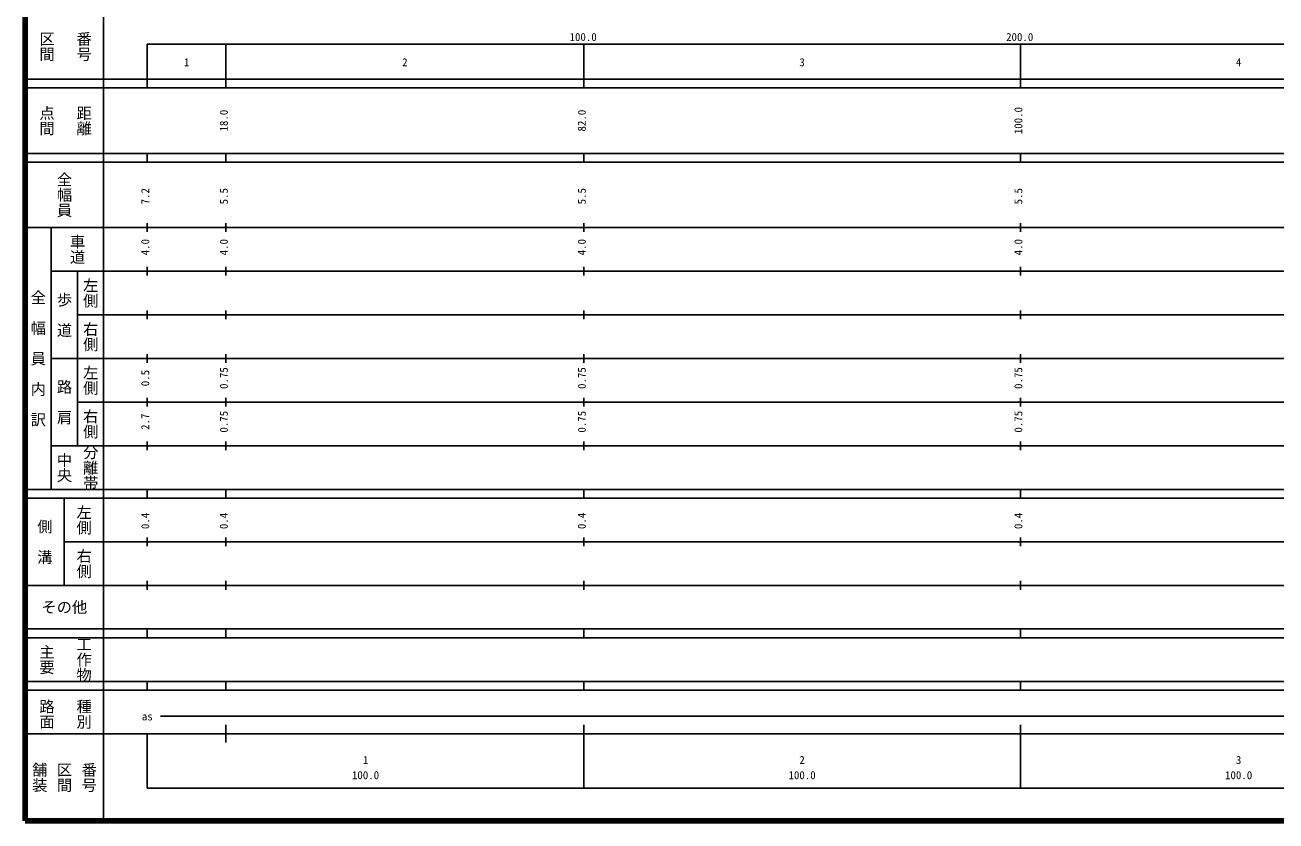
# Model space of a CAD drawing. Units: millimetres on the paper, enlarged 1000 times. Extents: x 40000 to 680000, y 20000 to 380000.
# Drawn here: x 40000 to 326554, y 20000 to 202409 of the extents above; entities that cross this region are included whole.
import ezdxf
from ezdxf.enums import TextEntityAlignment as Align

# ---------------------------------------------------------------- set-up
doc = ezdxf.new("R2010")
doc.units = ezdxf.units.MM
doc.header["$LTSCALE"] = 1000
doc.layers.add('M-TTL', color=2, linetype='Continuous', lineweight=140)
doc.layers.add('M-TTL-BAND', color=7, linetype='Continuous', lineweight=25)
doc.styles.add('@ＭＳ ゴシック', font='')
doc.styles.add('ＭＳ ゴシック', font='')
doc.styles.get('@ＭＳ ゴシック').set_extended_font_data('@MS Gothic')
doc.styles.get('ＭＳ ゴシック').set_extended_font_data('MS Gothic')

msp = doc.modelspace()

# ---------------------------------------------------------------- linework, layer by layer
at = {"layer": 'M-TTL'}
for p, q in [((40000, 380000), (40000, 20000)), ((40000, 20000), (680000, 20000))]:
    msp.add_line(p, q, dxfattribs=at)
at = {"layer": 'M-TTL-BAND'}
for p, q in [((58000, 370000), (58000, 20000)), ((68000, 198000), (579000, 198000)), ((68000, 198000), (68000, 188000)), ((86000, 188000), (86000, 198000)), ((168000, 188000), (168000, 198000)), ((268000, 188000), (268000, 198000)), ((40000, 190000), (579000, 190000)), ((40000, 188000), (579000, 188000)), ((40000, 173000), (579000, 173000)), ((68000, 171000), (68000, 173000)), ((86000, 171000), (86000, 173000)), ((168000, 171000), (168000, 173000)), ((268000, 171000), (268000, 173000)), ((40000, 171000), (579000, 171000)), ((40000, 156000), (579000, 156000)), ((46000, 96000), (46000, 156000)), ((68000, 155000), (68000, 157000)), ((86000, 155000), (86000, 157000)), ((168000, 155000), (168000, 157000)), ((268000, 155000), (268000, 157000)), ((68000, 145000), (68000, 147000)), ((86000, 145000), (86000, 147000)), ((168000, 145000), (168000, 147000)), ((268000, 145000), (268000, 147000)), ((46000, 146000), (579000, 146000)), ((52000, 146000), (52000, 106000)), ((52000, 136000), (579000, 136000)), ((68000, 135000), (68000, 137000)), ((86000, 135000), (86000, 137000)), ((168000, 135000), (168000, 137000)), ((268000, 135000), (268000, 137000)), ((68000, 125000), (68000, 127000)), ((86000, 125000), (86000, 127000)), ((168000, 125000), (168000, 127000)), ((268000, 125000), (268000, 127000)), ((46000, 126000), (579000, 126000)), ((52000, 116000), (579000, 116000)), ((68000, 115000), (68000, 117000)), ((86000, 115000), (86000, 117000)), ((168000, 115000), (168000, 117000)), ((268000, 115000), (268000, 117000)), ((68000, 105000), (68000, 107000)), ((86000, 105000), (86000, 107000)), ((168000, 105000), (168000, 107000)), ((268000, 105000), (268000, 107000)), ((46000, 106000), (579000, 106000)), ((40000, 96000), (579000, 96000)), ((68000, 94000), (68000, 96000)), ((86000, 94000), (86000, 96000)), ((168000, 94000), (168000, 96000)), ((268000, 94000), (268000, 96000)), ((40000, 94000), (579000, 94000)), ((49000, 94000), (49000, 74000)), ((49000, 84000), (579000, 84000)), ((68000, 83000), (68000, 85000)), ((86000, 83000), (86000, 85000)), ((168000, 83000), (168000, 85000)), ((268000, 83000), (268000, 85000)), ((68000, 73000), (68000, 75000)), ((86000, 73000), (86000, 75000)), ((168000, 73000), (168000, 75000)), ((268000, 73000), (268000, 75000)), ((40000, 74000), (579000, 74000)), ((40000, 64000), (579000, 64000)), ((68000, 62000), (68000, 64000)), ((86000, 62000), (86000, 64000)), ((168000, 62000), (168000, 64000)), ((268000, 62000), (268000, 64000)), ((40000, 62000), (579000, 62000)), ((40000, 52000), (579000, 52000)), ((68000, 50000), (68000, 52000)), ((86000, 50000), (86000, 52000)), ((168000, 50000), (168000, 52000)), ((268000, 50000), (268000, 52000)), ((40000, 50000), (579000, 50000)), ((71000, 44000), (565000, 44000)), ((86000, 38000), (86000, 42000)), ((168000, 27500), (168000, 42000)), ((268000, 27500), (268000, 42000)), ((40000, 40000), (579000, 40000)), ((68000, 40000), (68000, 27500)), ((68000, 27500), (579000, 27500))]:
    msp.add_line(p, q, dxfattribs=at)

# ---------------------------------------------------------------- texts
at = {"layer": 'M-TTL-BAND', "style": '@ＭＳ ゴシック'}
for s, p in [('区間', (45000, 197500)), ('番号', (53500, 197500)), ('点間', (45000, 180500)), ('距離', (53500, 180500)), ('全幅員', (49000, 163500)), ('車道', (52000, 151000)), ('左側', (55000, 141000)), ('全\u3000幅\u3000員\u3000内\u3000訳', (43000, 126000)), ('歩\u3000道', (49000, 136000)), ('右側', (55000, 131000)), ('左側', (55000, 121000)), ('路\u3000肩', (49000, 116000)), ('右側', (55000, 111000)), ('分離帯', (55000, 101000)), ('中央', (49000, 101000)), ('左側', (53500, 89000)), ('側\u3000溝', (44500, 84000)), ('右側', (53500, 79000)), ('主要', (45000, 57000)), ('工作物', (53500, 57000)), ('路面', (45000, 44500)), ('種別', (53500, 44500)), ('舗装', (43333, 30000)), ('区間', (49000, 30000)), ('番号', (54667, 30000))]:
    msp.add_text(s, height=2566, rotation=270, dxfattribs=at).set_placement(p, align=Align.MIDDLE_CENTER)
at = {"layer": 'M-TTL-BAND', "style": 'ＭＳ ゴシック'}
for s, p in [('100.0', (167844, 198195)), ('200.0', (267844, 198195)), ('1', (77000, 192405)), ('2', (127000, 192405)), ('3', (218000, 192405)), ('4', (318000, 192405)), ('as', (68000, 42500)), ('1', (118000, 32523)), ('2', (218000, 32523)), ('3', (318000, 32523)), ('100.0', (118000, 29033)), ('100.0', (218000, 29033)), ('100.0', (318000, 29033))]:
    msp.add_text(s, height=1833, dxfattribs=at).set_placement(p, align=Align.BOTTOM_CENTER)
for s, p in [('100.0', (269000, 180500)), ('18.0', (87000, 180500)), ('82.0', (169000, 180500)), ('7.2', (69000, 163174)), ('5.5', (87000, 163174)), ('5.5', (169000, 163174)), ('5.5', (269000, 163174)), ('4.0', (69000, 151500)), ('4.0', (87000, 151500)), ('4.0', (169000, 151500)), ('4.0', (269000, 151500)), ('0.5', (69000, 121500)), ('0.75', (87000, 121500)), ('0.75', (169000, 121500)), ('0.75', (269000, 121500)), ('2.7', (69000, 111500)), ('0.75', (87000, 111500)), ('0.75', (169000, 111500)), ('0.75', (269000, 111500)), ('0.4', (69000, 88764)), ('0.4', (87000, 88764)), ('0.4', (169000, 88764)), ('0.4', (269000, 88764))]:
    msp.add_text(s, height=1833, rotation=90, dxfattribs=at).set_placement(p, align=Align.BOTTOM_CENTER)
msp.add_text('その他', height=2566, dxfattribs=at).set_placement((49000, 69000), align=Align.MIDDLE_CENTER)

doc.saveas('drawing.dxf')
